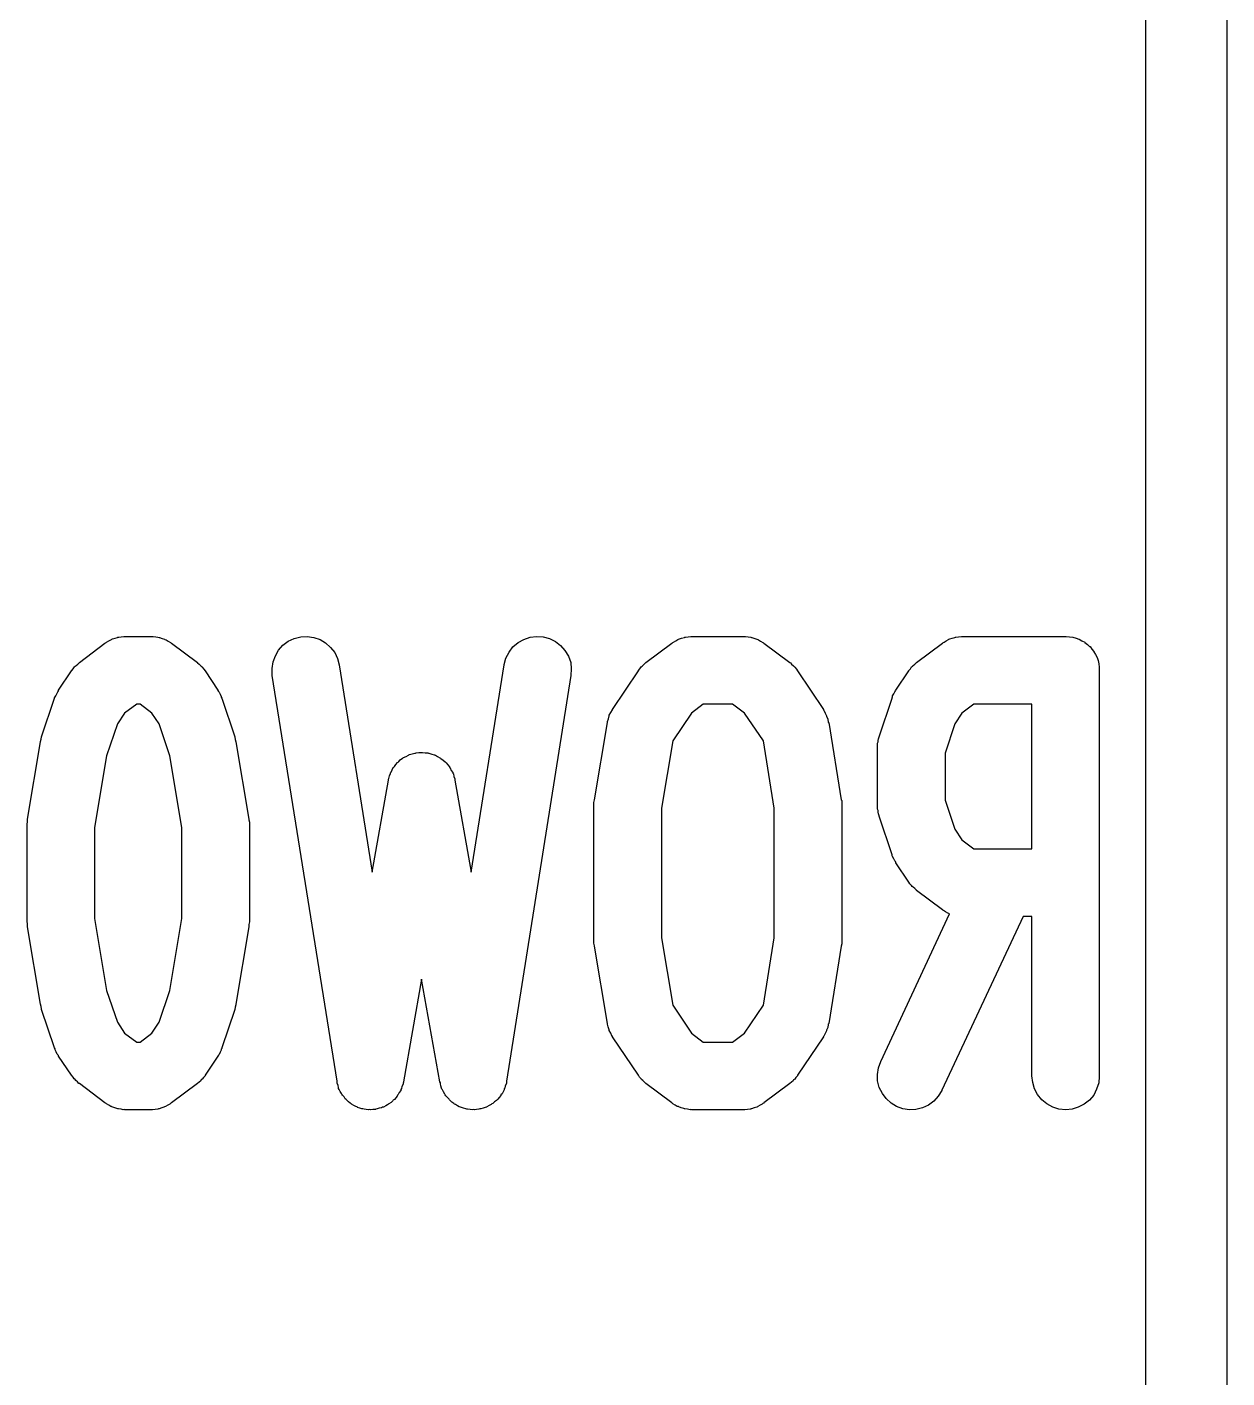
# Model space of a CAD drawing. Extents: x 85 to 230, y -159 to -77.
# Drawn here: x 205.582 to 207.8, y -94.608 to -92.111 of the extents above; entities that cross this region are included whole.
import ezdxf

# ---------------------------------------------------------------- set-up
doc = ezdxf.new("R2010")
doc.units = 0
doc.header["$MEASUREMENT"] = 0
doc.layers.add('BLACK', color=7, linetype='CONTINUOUS')

msp = doc.modelspace()

# ---------------------------------------------------------------- linework, layer by layer
at = {"layer": 'BLACK', "linetype": 'CONTINUOUS'}
for p, q in [((207.65, -107.677), (207.65, -77.2042)), ((207.8, -77.2755), (207.8, -107.606)), ((205.679, -93.2855), (205.726, -93.2498)), ((205.726, -93.2498), (205.727, -93.2493)), ((205.727, -93.2493), (205.728, -93.2486)), ((205.728, -93.2486), (205.729, -93.2477)), ((205.729, -93.2477), (205.733, -93.2455)), ((205.733, -93.2455), (205.738, -93.2431)), ((205.738, -93.2431), (205.739, -93.2426)), ((205.739, -93.2426), (205.74, -93.242)), ((205.74, -93.242), (205.745, -93.2406)), ((205.745, -93.2406), (205.749, -93.2391)), ((205.749, -93.2391), (205.75, -93.2389)), ((205.75, -93.2389), (205.752, -93.2385)), ((205.752, -93.2385), (205.756, -93.238)), ((205.756, -93.238), (205.761, -93.2374)), ((205.761, -93.2374), (205.763, -93.2374)), ((205.763, -93.2374), (205.764, -93.2373)), ((205.764, -93.2373), (205.811, -93.2373)), ((205.811, -93.2373), (205.812, -93.2373)), ((205.812, -93.2373), (205.814, -93.2375)), ((205.814, -93.2375), (205.815, -93.2374)), ((205.815, -93.2374), (205.82, -93.2381)), ((205.82, -93.2381), (205.824, -93.2387)), ((205.824, -93.2387), (205.826, -93.2391)), ((205.826, -93.2391), (205.827, -93.2393)), ((205.827, -93.2393), (205.832, -93.2409)), ((205.832, -93.2409), (205.836, -93.2423)), ((205.836, -93.2423), (205.837, -93.243)), ((205.837, -93.243), (205.839, -93.2435)), ((205.839, -93.2435), (205.843, -93.2459)), ((205.843, -93.2459), (205.847, -93.2482)), ((205.847, -93.2482), (205.848, -93.2491)), ((205.848, -93.2491), (205.849, -93.2498)), ((205.849, -93.2498), (205.897, -93.2855)), ((206.047, -93.2625), (206.055, -93.2535)), ((206.055, -93.2535), (206.065, -93.2462)), ((206.065, -93.2462), (206.076, -93.241)), ((206.076, -93.241), (206.088, -93.238)), ((206.088, -93.238), (206.1, -93.2374)), ((206.1, -93.2374), (206.112, -93.2391)), ((206.112, -93.2391), (206.124, -93.2431)), ((206.124, -93.2431), (206.134, -93.2493)), ((206.134, -93.2493), (206.143, -93.2575)), ((206.143, -93.2575), (206.151, -93.2672)), ((206.473, -93.2665), (206.48, -93.2568)), ((206.48, -93.2568), (206.49, -93.2488)), ((206.49, -93.2488), (206.5, -93.2428)), ((206.5, -93.2428), (206.512, -93.2389)), ((206.512, -93.2389), (206.524, -93.2373)), ((206.524, -93.2373), (206.536, -93.2381)), ((206.536, -93.2381), (206.548, -93.2413)), ((206.548, -93.2413), (206.559, -93.2467)), ((206.559, -93.2467), (206.568, -93.2541)), ((206.568, -93.2541), (206.576, -93.2633)), ((206.726, -93.2855), (206.774, -93.2498)), ((206.774, -93.2498), (206.775, -93.2493)), ((206.775, -93.2493), (206.776, -93.2486)), ((206.776, -93.2486), (206.777, -93.2477)), ((206.777, -93.2477), (206.781, -93.2455)), ((206.781, -93.2455), (206.785, -93.2431)), ((206.785, -93.2431), (206.786, -93.2426)), ((206.786, -93.2426), (206.788, -93.242)), ((206.788, -93.242), (206.792, -93.2406)), ((206.792, -93.2406), (206.797, -93.2391)), ((206.797, -93.2391), (206.798, -93.2389)), ((206.798, -93.2389), (206.799, -93.2385)), ((206.799, -93.2385), (206.804, -93.238)), ((206.804, -93.238), (206.809, -93.2374)), ((206.809, -93.2374), (206.81, -93.2374)), ((206.81, -93.2374), (206.811, -93.2373)), ((206.811, -93.2373), (206.907, -93.2373)), ((206.907, -93.2373), (206.908, -93.2373)), ((206.908, -93.2373), (206.909, -93.2375)), ((206.909, -93.2375), (206.91, -93.2374)), ((206.91, -93.2374), (206.915, -93.2381)), ((206.915, -93.2381), (206.92, -93.2387)), ((206.92, -93.2387), (206.921, -93.2391)), ((206.921, -93.2391), (206.922, -93.2393)), ((206.922, -93.2393), (206.927, -93.2409)), ((206.927, -93.2409), (206.931, -93.2423)), ((206.931, -93.2423), (206.933, -93.243)), ((206.933, -93.243), (206.934, -93.2435)), ((206.934, -93.2435), (206.938, -93.2459)), ((206.938, -93.2459), (206.942, -93.2482)), ((206.942, -93.2482), (206.943, -93.2491)), ((206.943, -93.2491), (206.944, -93.2498)), ((206.944, -93.2498), (206.992, -93.2855)), ((207.226, -93.2855), (207.274, -93.2498)), ((207.274, -93.2498), (207.275, -93.2493)), ((207.275, -93.2493), (207.276, -93.2486)), ((207.276, -93.2486), (207.277, -93.2477)), ((207.277, -93.2477), (207.281, -93.2455)), ((207.281, -93.2455), (207.285, -93.2431)), ((207.285, -93.2431), (207.286, -93.2426)), ((207.286, -93.2426), (207.288, -93.242)), ((207.288, -93.242), (207.292, -93.2406)), ((207.292, -93.2406), (207.297, -93.2391)), ((207.297, -93.2391), (207.298, -93.2389)), ((207.298, -93.2389), (207.299, -93.2385)), ((207.299, -93.2385), (207.304, -93.238)), ((207.304, -93.238), (207.309, -93.2374)), ((207.309, -93.2374), (207.31, -93.2374)), ((207.31, -93.2374), (207.311, -93.2373)), ((207.311, -93.2373), (207.502, -93.2373)), ((207.502, -93.2373), (207.502, -93.2373)), ((207.502, -93.2373), (207.502, -93.2373)), ((207.502, -93.2373), (207.503, -93.2373)), ((207.502, -93.2373), (207.502, -93.2373)), ((207.503, -93.2373), (207.509, -93.238)), ((207.509, -93.238), (207.515, -93.2386)), ((207.515, -93.2386), (207.515, -93.2386)), ((207.515, -93.2386), (207.515, -93.2387)), ((207.515, -93.2387), (207.521, -93.2404)), ((207.521, -93.2404), (207.526, -93.2422)), ((207.526, -93.2422), (207.526, -93.2423)), ((207.526, -93.2423), (207.527, -93.2423)), ((207.527, -93.2423), (207.532, -93.2452)), ((207.532, -93.2452), (207.537, -93.248)), ((207.537, -93.248), (207.537, -93.2481)), ((207.537, -93.2481), (207.537, -93.2482)), ((207.537, -93.2482), (207.542, -93.252)), ((207.542, -93.252), (207.546, -93.2558)), ((207.546, -93.2558), (207.546, -93.2559)), ((207.546, -93.2559), (207.547, -93.2561)), ((207.547, -93.2561), (207.55, -93.2607)), ((206.035, -93.2965), (206.037, -93.2845)), ((206.037, -93.2845), (206.041, -93.273)), ((206.041, -93.273), (206.047, -93.2625)), ((206.151, -93.2672), (206.156, -93.2782)), ((206.156, -93.2782), (206.159, -93.29)), ((206.464, -93.2891), (206.467, -93.2774)), ((206.467, -93.2774), (206.473, -93.2665)), ((206.576, -93.2633), (206.583, -93.2738)), ((206.583, -93.2738), (206.587, -93.2853)), ((207.55, -93.2607), (207.554, -93.2652)), ((207.554, -93.2652), (207.554, -93.2654)), ((207.554, -93.2654), (207.554, -93.2656)), ((207.554, -93.2656), (207.557, -93.2708)), ((207.557, -93.2708), (207.56, -93.276)), ((207.56, -93.276), (207.56, -93.2762)), ((207.56, -93.2762), (207.56, -93.2764)), ((207.56, -93.2764), (207.562, -93.282)), ((207.562, -93.282), (207.563, -93.2877)), ((205.64, -93.3366), (205.664, -93.3008)), ((205.664, -93.3008), (205.665, -93.3001)), ((205.665, -93.3001), (205.667, -93.297)), ((205.667, -93.297), (205.67, -93.2937)), ((205.67, -93.2937), (205.671, -93.2924)), ((205.671, -93.2924), (205.673, -93.2908)), ((205.673, -93.2908), (205.676, -93.2883)), ((205.676, -93.2883), (205.679, -93.2855)), ((205.897, -93.2855), (205.897, -93.286)), ((205.897, -93.286), (205.9, -93.2888)), ((205.9, -93.2888), (205.903, -93.2914)), ((205.903, -93.2914), (205.905, -93.293)), ((205.905, -93.293), (205.906, -93.2944)), ((205.906, -93.2944), (205.909, -93.2977)), ((205.909, -93.2977), (205.911, -93.3008)), ((205.911, -93.3008), (205.935, -93.3366)), ((206.035, -93.3087), (206.035, -93.2965)), ((206.035, -93.3096), (206.035, -93.3087)), ((206.155, -94.0596), (206.035, -93.3096)), ((206.159, -93.29), (206.22, -93.6731)), ((206.403, -93.6731), (206.464, -93.29)), ((206.464, -93.29), (206.464, -93.2891)), ((206.587, -93.3096), (206.468, -94.0596)), ((206.587, -93.2853), (206.588, -93.2974)), ((206.588, -93.2974), (206.587, -93.3096)), ((206.664, -93.3723), (206.712, -93.3008)), ((206.712, -93.3001), (206.715, -93.297)), ((206.712, -93.3008), (206.712, -93.3001)), ((206.715, -93.297), (206.717, -93.2937)), ((206.717, -93.2937), (206.719, -93.2924)), ((206.719, -93.2924), (206.72, -93.2908)), ((206.72, -93.2908), (206.723, -93.2883)), ((206.723, -93.2883), (206.726, -93.2855)), ((206.992, -93.2855), (206.993, -93.286)), ((206.993, -93.286), (206.995, -93.2888)), ((206.995, -93.2888), (206.999, -93.2914)), ((206.999, -93.2914), (207, -93.293)), ((207, -93.293), (207.001, -93.2944)), ((207.001, -93.2944), (207.004, -93.2977)), ((207.004, -93.2977), (207.006, -93.3008)), ((207.006, -93.3008), (207.054, -93.3723)), ((207.188, -93.3366), (207.212, -93.3008)), ((207.212, -93.3001), (207.215, -93.297)), ((207.212, -93.3008), (207.212, -93.3001)), ((207.215, -93.297), (207.217, -93.2937)), ((207.217, -93.2937), (207.219, -93.2924)), ((207.219, -93.2924), (207.22, -93.2908)), ((207.22, -93.2908), (207.223, -93.2883)), ((207.223, -93.2883), (207.226, -93.2855)), ((207.563, -93.2877), (207.563, -93.2879)), ((207.563, -93.2879), (207.563, -93.2881)), ((207.563, -93.2881), (207.564, -93.2939)), ((207.564, -93.2939), (207.564, -93.2998)), ((207.564, -93.2998), (207.564, -94.0498)), ((205.609, -93.4229), (205.633, -93.3515)), ((205.633, -93.3506), (205.634, -93.349)), ((205.633, -93.3515), (205.633, -93.3506)), ((205.634, -93.349), (205.635, -93.3473)), ((205.635, -93.3473), (205.637, -93.3435)), ((205.637, -93.3435), (205.639, -93.3396)), ((205.639, -93.3396), (205.64, -93.3381)), ((205.64, -93.3381), (205.64, -93.3366)), ((205.935, -93.3366), (205.935, -93.3373)), ((205.935, -93.3373), (205.936, -93.3389)), ((205.936, -93.3389), (205.937, -93.3403)), ((205.937, -93.3403), (205.939, -93.3443)), ((205.939, -93.3443), (205.941, -93.3481)), ((205.941, -93.3481), (205.941, -93.3498)), ((205.941, -93.3498), (205.942, -93.3515)), ((205.942, -93.3515), (205.966, -93.4229)), ((207.157, -93.4229), (207.181, -93.3515)), ((207.181, -93.3506), (207.182, -93.349)), ((207.181, -93.3515), (207.181, -93.3506)), ((207.182, -93.3473), (207.184, -93.3435)), ((207.182, -93.349), (207.182, -93.3473)), ((207.184, -93.3435), (207.186, -93.3396)), ((207.186, -93.3396), (207.187, -93.3381)), ((207.187, -93.3381), (207.188, -93.3366)), ((205.762, -93.3791), (205.749, -93.3989)), ((205.785, -93.3623), (205.762, -93.3791)), ((205.791, -93.3623), (205.785, -93.3623)), ((205.813, -93.3791), (205.791, -93.3623)), ((205.826, -93.3989), (205.813, -93.3791)), ((206.657, -93.3894), (206.658, -93.3841)), ((206.658, -93.383), (206.661, -93.3781)), ((206.658, -93.3836), (206.658, -93.383)), ((206.658, -93.3841), (206.658, -93.3836)), ((206.661, -93.3781), (206.664, -93.3732)), ((206.664, -93.3728), (206.664, -93.3723)), ((206.664, -93.3732), (206.664, -93.3728)), ((206.81, -93.3791), (206.776, -93.4304)), ((206.832, -93.3623), (206.81, -93.3791)), ((206.886, -93.3623), (206.832, -93.3623)), ((206.908, -93.3791), (206.886, -93.3623)), ((206.943, -93.4304), (206.908, -93.3791)), ((207.054, -93.3723), (207.054, -93.373)), ((207.054, -93.373), (207.055, -93.3735)), ((207.055, -93.3735), (207.055, -93.3739)), ((207.055, -93.3739), (207.057, -93.3789)), ((207.057, -93.3789), (207.06, -93.3838)), ((207.06, -93.3838), (207.06, -93.3844)), ((207.06, -93.3844), (207.06, -93.3849)), ((207.31, -93.3791), (207.297, -93.3989)), ((207.332, -93.3623), (207.31, -93.3791)), ((207.439, -93.3623), (207.332, -93.3623)), ((207.439, -93.6302), (207.439, -93.3623)), ((205.749, -93.3989), (205.729, -93.4578)), ((205.846, -93.4578), (205.826, -93.3989)), ((206.631, -93.5395), (206.655, -93.3967)), ((206.655, -93.3947), (206.657, -93.3894)), ((206.655, -93.3953), (206.655, -93.3947)), ((206.655, -93.3958), (206.655, -93.3953)), ((206.655, -93.3967), (206.655, -93.3958)), ((207.06, -93.3849), (207.062, -93.3903)), ((207.062, -93.3903), (207.063, -93.3956)), ((207.063, -93.3956), (207.063, -93.3961)), ((207.063, -93.3961), (207.064, -93.3967)), ((207.064, -93.3967), (207.087, -93.5395)), ((207.297, -93.3989), (207.279, -93.4528)), ((205.583, -93.5752), (205.607, -93.4324)), ((205.607, -93.4315), (205.608, -93.4272)), ((205.607, -93.4324), (205.607, -93.4315)), ((205.608, -93.4272), (205.609, -93.4229)), ((205.966, -93.4229), (205.966, -93.4237)), ((205.966, -93.4237), (205.967, -93.4281)), ((205.967, -93.4281), (205.968, -93.4324)), ((205.968, -93.4324), (205.992, -93.5752)), ((206.776, -93.4304), (206.755, -93.555)), ((206.963, -93.555), (206.943, -93.4304)), ((207.154, -93.4348), (207.155, -93.4322)), ((207.155, -93.4297), (207.156, -93.4263)), ((207.155, -93.4322), (207.155, -93.4297)), ((207.156, -93.4263), (207.157, -93.4229)), ((205.729, -93.4578), (205.707, -93.5907)), ((205.868, -93.5907), (205.846, -93.4578)), ((206.278, -93.4611), (206.283, -93.459)), ((206.283, -93.459), (206.287, -93.4566)), ((206.287, -93.4566), (206.288, -93.4562)), ((206.288, -93.4562), (206.289, -93.4557)), ((206.289, -93.4557), (206.294, -93.4544)), ((206.294, -93.4544), (206.299, -93.4529)), ((206.299, -93.4529), (206.3, -93.4528)), ((206.3, -93.4528), (206.301, -93.4525)), ((206.301, -93.4525), (206.306, -93.4521)), ((206.306, -93.4521), (206.311, -93.4516)), ((206.311, -93.4516), (206.312, -93.4517)), ((206.312, -93.4517), (206.313, -93.4516)), ((206.313, -93.4516), (206.318, -93.4522)), ((206.318, -93.4522), (206.323, -93.4526)), ((206.323, -93.4526), (206.324, -93.453)), ((206.324, -93.453), (206.325, -93.4531)), ((206.325, -93.4531), (206.33, -93.4547)), ((206.33, -93.4547), (206.335, -93.456)), ((206.335, -93.456), (206.336, -93.4566)), ((206.336, -93.4566), (206.337, -93.4569)), ((206.337, -93.4569), (206.341, -93.4594)), ((206.341, -93.4594), (206.345, -93.4616)), ((207.154, -93.4383), (207.154, -93.4348)), ((207.154, -93.4418), (207.154, -93.4383)), ((207.154, -93.4427), (207.154, -93.4418)), ((207.154, -93.5498), (207.154, -93.4427)), ((207.279, -93.4528), (207.279, -93.5397)), ((206.255, -93.4883), (206.257, -93.4841)), ((206.257, -93.4841), (206.259, -93.4798)), ((206.259, -93.4798), (206.26, -93.4788)), ((206.26, -93.4788), (206.261, -93.4778)), ((206.261, -93.4778), (206.264, -93.4741)), ((206.264, -93.4741), (206.267, -93.4703)), ((206.267, -93.4703), (206.268, -93.4695)), ((206.268, -93.4695), (206.269, -93.4686)), ((206.269, -93.4686), (206.272, -93.4656)), ((206.272, -93.4656), (206.276, -93.4625)), ((206.276, -93.4625), (206.277, -93.4619)), ((206.277, -93.4619), (206.278, -93.4611)), ((206.345, -93.4616), (206.346, -93.4624)), ((206.346, -93.4624), (206.347, -93.463)), ((206.347, -93.463), (206.351, -93.4661)), ((206.351, -93.4661), (206.355, -93.4692)), ((206.355, -93.4692), (206.356, -93.4701)), ((206.356, -93.4701), (206.357, -93.4709)), ((206.357, -93.4709), (206.36, -93.4747)), ((206.36, -93.4747), (206.363, -93.4785)), ((206.363, -93.4785), (206.363, -93.4796)), ((206.363, -93.4796), (206.364, -93.4805)), ((206.364, -93.4805), (206.366, -93.4849)), ((206.22, -93.6731), (206.25, -93.5031)), ((206.25, -93.5011), (206.251, -93.4999)), ((206.25, -93.5023), (206.25, -93.5011)), ((206.25, -93.5031), (206.25, -93.5023)), ((206.251, -93.4999), (206.252, -93.4953)), ((206.252, -93.4953), (206.254, -93.4906)), ((206.254, -93.4895), (206.255, -93.4883)), ((206.254, -93.4906), (206.254, -93.4895)), ((206.366, -93.4849), (206.369, -93.4891)), ((206.369, -93.4891), (206.369, -93.4903)), ((206.369, -93.4903), (206.37, -93.4914)), ((206.37, -93.4914), (206.371, -93.4961)), ((206.371, -93.4961), (206.373, -93.5007)), ((206.373, -93.5007), (206.373, -93.502)), ((206.373, -93.502), (206.373, -93.5031)), ((206.373, -93.5031), (206.403, -93.6731)), ((206.63, -93.5442), (206.631, -93.5395)), ((206.63, -93.5489), (206.63, -93.5442)), ((206.63, -93.5498), (206.63, -93.5489)), ((206.63, -93.7998), (206.63, -93.5498)), ((206.755, -93.555), (206.755, -93.7946)), ((206.963, -93.7946), (206.963, -93.555)), ((207.087, -93.5395), (207.088, -93.5404)), ((207.088, -93.5404), (207.088, -93.5451)), ((207.088, -93.5451), (207.088, -93.5498)), ((207.088, -93.5498), (207.088, -93.7998)), ((207.154, -93.5533), (207.154, -93.5498)), ((207.154, -93.5568), (207.154, -93.5533)), ((207.155, -93.5593), (207.154, -93.5568)), ((207.155, -93.5619), (207.155, -93.5593)), ((207.279, -93.5397), (207.297, -93.5935)), ((205.582, -93.5846), (205.583, -93.58)), ((205.582, -93.5855), (205.582, -93.5846)), ((205.583, -93.58), (205.583, -93.5752)), ((205.992, -93.5752), (205.992, -93.5761)), ((205.992, -93.5761), (205.993, -93.5808)), ((205.993, -93.5808), (205.993, -93.5855)), ((207.156, -93.5653), (207.155, -93.5619)), ((207.157, -93.5687), (207.156, -93.5653)), ((207.157, -93.5696), (207.157, -93.5687)), ((207.181, -93.641), (207.157, -93.5696)), ((205.582, -93.7641), (205.582, -93.5855)), ((205.707, -93.5907), (205.707, -93.7589)), ((205.868, -93.7589), (205.868, -93.5907)), ((205.993, -93.5855), (205.993, -93.7641)), ((207.297, -93.5935), (207.31, -93.6134)), ((207.31, -93.6134), (207.332, -93.6302)), ((207.332, -93.6302), (207.439, -93.6302)), ((207.181, -93.6426), (207.181, -93.641)), ((207.182, -93.6443), (207.181, -93.6426)), ((207.184, -93.6482), (207.182, -93.6443)), ((207.186, -93.6521), (207.184, -93.6482)), ((207.187, -93.6536), (207.186, -93.6521)), ((207.188, -93.6552), (207.187, -93.6536)), ((207.188, -93.6559), (207.188, -93.6552)), ((207.212, -93.6916), (207.188, -93.6559)), ((207.214, -93.6948), (207.212, -93.6916)), ((207.217, -93.698), (207.214, -93.6948)), ((207.218, -93.6995), (207.217, -93.698)), ((207.22, -93.701), (207.218, -93.6995)), ((207.223, -93.7036), (207.22, -93.701)), ((207.226, -93.7064), (207.223, -93.7036)), ((207.226, -93.7069), (207.226, -93.7064)), ((207.274, -93.7427), (207.226, -93.7069)), ((205.707, -93.7589), (205.729, -93.8918)), ((205.846, -93.8918), (205.868, -93.7589)), ((207.16, -94.0234), (207.287, -93.7502)), ((207.423, -93.7552), (207.273, -94.0762)), ((207.275, -93.7434), (207.274, -93.7427)), ((207.276, -93.7442), (207.275, -93.7434)), ((207.28, -93.7465), (207.276, -93.7442)), ((207.284, -93.749), (207.28, -93.7465)), ((207.286, -93.7494), (207.284, -93.749)), ((207.287, -93.7501), (207.286, -93.7494)), ((207.287, -93.7502), (207.287, -93.7501)), ((207.439, -93.7552), (207.423, -93.7552)), ((207.439, -94.0498), (207.439, -93.7552)), ((205.583, -93.7688), (205.582, -93.7641)), ((205.583, -93.7735), (205.583, -93.7688)), ((205.583, -93.7744), (205.583, -93.7735)), ((205.607, -93.9172), (205.583, -93.7744)), ((205.992, -93.7744), (205.968, -93.9172)), ((205.993, -93.765), (205.992, -93.7696)), ((205.992, -93.7696), (205.992, -93.7744)), ((205.993, -93.7641), (205.993, -93.765)), ((206.63, -93.8045), (206.63, -93.7998)), ((206.631, -93.8092), (206.63, -93.8045)), ((206.631, -93.8101), (206.631, -93.8092)), ((206.755, -93.7946), (206.776, -93.9191)), ((206.943, -93.9191), (206.963, -93.7946)), ((207.088, -93.8053), (207.087, -93.8101)), ((207.088, -93.7998), (207.088, -93.8007)), ((207.088, -93.8007), (207.088, -93.8053)), ((206.655, -93.9529), (206.631, -93.8101)), ((207.087, -93.8101), (207.064, -93.9529)), ((206.311, -93.8712), (206.278, -94.0607)), ((206.345, -94.0607), (206.311, -93.8712)), ((205.729, -93.8918), (205.749, -93.9507)), ((205.826, -93.9507), (205.846, -93.8918)), ((205.608, -93.9215), (205.607, -93.9172)), ((205.609, -93.9259), (205.608, -93.9215)), ((205.609, -93.9267), (205.609, -93.9259)), ((205.633, -93.9981), (205.609, -93.9267)), ((205.966, -93.9267), (205.942, -93.9981)), ((205.967, -93.9224), (205.966, -93.9267)), ((205.968, -93.9181), (205.967, -93.9224)), ((205.968, -93.9172), (205.968, -93.9181)), ((206.776, -93.9191), (206.81, -93.9705)), ((206.908, -93.9705), (206.943, -93.9191)), ((205.749, -93.9507), (205.762, -93.9705)), ((205.813, -93.9705), (205.826, -93.9507)), ((206.655, -93.9535), (206.655, -93.9529)), ((206.655, -93.954), (206.655, -93.9535)), ((206.656, -93.9593), (206.655, -93.954)), ((207.063, -93.9549), (207.062, -93.9602)), ((207.064, -93.9529), (207.063, -93.9538)), ((207.063, -93.9538), (207.063, -93.9543)), ((207.063, -93.9543), (207.063, -93.9549)), ((205.762, -93.9705), (205.785, -93.9873)), ((205.791, -93.9873), (205.813, -93.9705)), ((206.658, -93.9647), (206.656, -93.9593)), ((206.658, -93.9652), (206.658, -93.9647)), ((206.658, -93.9658), (206.658, -93.9652)), ((206.661, -93.9707), (206.658, -93.9658)), ((206.663, -93.9756), (206.661, -93.9707)), ((206.663, -93.9761), (206.663, -93.9756)), ((206.664, -93.9766), (206.663, -93.9761)), ((206.664, -93.9773), (206.664, -93.9766)), ((206.712, -94.0487), (206.664, -93.9773)), ((206.81, -93.9705), (206.832, -93.9873)), ((206.886, -93.9873), (206.908, -93.9705)), ((207.054, -93.9773), (207.006, -94.0487)), ((207.055, -93.9764), (207.054, -93.9768)), ((207.054, -93.9768), (207.054, -93.9773)), ((207.057, -93.9714), (207.055, -93.9764)), ((207.06, -93.9666), (207.057, -93.9714)), ((207.062, -93.9602), (207.06, -93.9655)), ((207.06, -93.9655), (207.06, -93.966)), ((207.06, -93.966), (207.06, -93.9666)), ((205.634, -93.9998), (205.633, -93.9981)), ((205.634, -94.0015), (205.634, -93.9998)), ((205.636, -94.0053), (205.634, -94.0015)), ((205.638, -94.0093), (205.636, -94.0053)), ((205.785, -93.9873), (205.791, -93.9873)), ((205.939, -94.0061), (205.937, -94.01)), ((205.941, -94.0023), (205.939, -94.0061)), ((205.942, -93.999), (205.941, -94.0006)), ((205.941, -94.0006), (205.941, -94.0023)), ((205.942, -93.9981), (205.942, -93.999)), ((206.832, -93.9873), (206.886, -93.9873)), ((205.639, -94.0107), (205.638, -94.0093)), ((205.64, -94.0123), (205.639, -94.0107)), ((205.64, -94.013), (205.64, -94.0123)), ((205.664, -94.0487), (205.64, -94.013)), ((205.935, -94.013), (205.911, -94.0487)), ((205.936, -94.0115), (205.935, -94.013)), ((205.937, -94.01), (205.936, -94.0115)), ((207.156, -94.0349), (207.16, -94.0234)), ((205.667, -94.0519), (205.664, -94.0487)), ((205.669, -94.0552), (205.667, -94.0519)), ((205.671, -94.0566), (205.669, -94.0552)), ((205.672, -94.0582), (205.671, -94.0566)), ((205.675, -94.0608), (205.672, -94.0582)), ((205.903, -94.0588), (205.9, -94.0613)), ((205.904, -94.0572), (205.903, -94.0588)), ((205.906, -94.0558), (205.904, -94.0572)), ((205.908, -94.0526), (205.906, -94.0558)), ((205.911, -94.0495), (205.908, -94.0526)), ((205.911, -94.0487), (205.911, -94.0495)), ((206.714, -94.0519), (206.712, -94.0487)), ((206.717, -94.0552), (206.714, -94.0519)), ((206.718, -94.0566), (206.717, -94.0552)), ((206.72, -94.0582), (206.718, -94.0566)), ((206.723, -94.0608), (206.72, -94.0582)), ((206.998, -94.0588), (206.995, -94.0613)), ((206.999, -94.0572), (206.998, -94.0588)), ((207.001, -94.0558), (206.999, -94.0572)), ((207.003, -94.0526), (207.001, -94.0558)), ((207.006, -94.0495), (207.003, -94.0526)), ((207.006, -94.0487), (207.006, -94.0495)), ((207.154, -94.0469), (207.156, -94.0349)), ((207.154, -94.0591), (207.154, -94.0469)), ((207.157, -94.0709), (207.154, -94.0591)), ((207.441, -94.0619), (207.439, -94.0498)), ((207.564, -94.0507), (207.563, -94.0628)), ((207.564, -94.0498), (207.564, -94.0507)), ((205.678, -94.0636), (205.675, -94.0608)), ((205.679, -94.0641), (205.678, -94.0636)), ((205.726, -94.0998), (205.679, -94.0641)), ((205.897, -94.0641), (205.849, -94.0998)), ((205.9, -94.0613), (205.897, -94.0641)), ((206.155, -94.0613), (206.155, -94.0596)), ((206.155, -94.0631), (206.155, -94.0613)), ((206.157, -94.0672), (206.155, -94.0631)), ((206.158, -94.0714), (206.157, -94.0672)), ((206.158, -94.073), (206.158, -94.0714)), ((206.159, -94.0747), (206.158, -94.073)), ((206.161, -94.0785), (206.159, -94.0747)), ((206.163, -94.0824), (206.161, -94.0785)), ((206.164, -94.0838), (206.163, -94.0824)), ((206.165, -94.0854), (206.164, -94.0838)), ((206.268, -94.0841), (206.267, -94.0855)), ((206.27, -94.0803), (206.268, -94.0841)), ((206.273, -94.0766), (206.27, -94.0803)), ((206.274, -94.0733), (206.273, -94.0749)), ((206.273, -94.0749), (206.273, -94.0766)), ((206.275, -94.0692), (206.274, -94.0733)), ((206.277, -94.0651), (206.275, -94.0692)), ((206.278, -94.0616), (206.277, -94.0633)), ((206.277, -94.0633), (206.277, -94.0651)), ((206.278, -94.0607), (206.278, -94.0616)), ((206.346, -94.0625), (206.345, -94.0607)), ((206.346, -94.0643), (206.346, -94.0625)), ((206.347, -94.0683), (206.346, -94.0643)), ((206.348, -94.0725), (206.347, -94.0683)), ((206.349, -94.0741), (206.348, -94.0725)), ((206.35, -94.0758), (206.349, -94.0741)), ((206.352, -94.0795), (206.35, -94.0758)), ((206.354, -94.0834), (206.352, -94.0795)), ((206.355, -94.0848), (206.354, -94.0834)), ((206.46, -94.0831), (206.458, -94.0845)), ((206.462, -94.0793), (206.46, -94.0831)), ((206.464, -94.0755), (206.462, -94.0793)), ((206.465, -94.0722), (206.464, -94.0738)), ((206.464, -94.0738), (206.464, -94.0755)), ((206.466, -94.0681), (206.465, -94.0722)), ((206.468, -94.064), (206.466, -94.0681)), ((206.468, -94.0596), (206.468, -94.0605)), ((206.468, -94.0605), (206.468, -94.0622)), ((206.468, -94.0622), (206.468, -94.064)), ((206.726, -94.0636), (206.723, -94.0608)), ((206.726, -94.0641), (206.726, -94.0636)), ((206.774, -94.0998), (206.726, -94.0641)), ((206.992, -94.0641), (206.944, -94.0998)), ((206.995, -94.0613), (206.992, -94.0641)), ((207.163, -94.082), (207.157, -94.0709)), ((207.17, -94.0918), (207.163, -94.082)), ((207.273, -94.077), (207.266, -94.0874)), ((207.273, -94.0762), (207.273, -94.077)), ((207.444, -94.0736), (207.441, -94.0619)), ((207.45, -94.0844), (207.444, -94.0736)), ((207.559, -94.0744), (207.554, -94.0851)), ((207.563, -94.0628), (207.559, -94.0744)), ((205.728, -94.1005), (205.726, -94.0998)), ((205.729, -94.1014), (205.728, -94.1005)), ((205.733, -94.1037), (205.729, -94.1014)), ((205.737, -94.1061), (205.733, -94.1037)), ((205.738, -94.1066), (205.737, -94.1061)), ((205.739, -94.1072), (205.738, -94.1066)), ((205.744, -94.1087), (205.739, -94.1072)), ((205.748, -94.1103), (205.744, -94.1087)), ((205.831, -94.109), (205.826, -94.1105)), ((205.835, -94.1076), (205.831, -94.109)), ((205.836, -94.1069), (205.835, -94.1076)), ((205.838, -94.1065), (205.836, -94.1069)), ((205.842, -94.1041), (205.838, -94.1065)), ((205.846, -94.1019), (205.842, -94.1041)), ((205.847, -94.101), (205.846, -94.1019)), ((205.848, -94.1003), (205.847, -94.101)), ((205.849, -94.0998), (205.848, -94.1003)), ((206.168, -94.0887), (206.165, -94.0854)), ((206.17, -94.0921), (206.168, -94.0887)), ((206.172, -94.0933), (206.17, -94.0921)), ((206.173, -94.0947), (206.172, -94.0933)), ((206.176, -94.0974), (206.173, -94.0947)), ((206.179, -94.1002), (206.176, -94.0974)), ((206.181, -94.1012), (206.179, -94.1002)), ((206.182, -94.1023), (206.181, -94.1012)), ((206.186, -94.1042), (206.182, -94.1023)), ((206.19, -94.1064), (206.186, -94.1042)), ((206.192, -94.1071), (206.19, -94.1064)), ((206.193, -94.1079), (206.192, -94.1071)), ((206.197, -94.1091), (206.193, -94.1079)), ((206.201, -94.1105), (206.197, -94.1091)), ((206.237, -94.1086), (206.233, -94.1097)), ((206.239, -94.1078), (206.237, -94.1086)), ((206.241, -94.1073), (206.239, -94.1078)), ((206.245, -94.1052), (206.241, -94.1073)), ((206.248, -94.1034), (206.245, -94.1052)), ((206.25, -94.1023), (206.248, -94.1034)), ((206.251, -94.1014), (206.25, -94.1023)), ((206.255, -94.0987), (206.251, -94.1014)), ((206.258, -94.0961), (206.255, -94.0987)), ((206.259, -94.0947), (206.258, -94.0961)), ((206.261, -94.0936), (206.259, -94.0947)), ((206.264, -94.0902), (206.261, -94.0936)), ((206.266, -94.087), (206.264, -94.0902)), ((206.267, -94.0855), (206.266, -94.087)), ((206.356, -94.0863), (206.355, -94.0848)), ((206.359, -94.0896), (206.356, -94.0863)), ((206.362, -94.093), (206.359, -94.0896)), ((206.363, -94.0941), (206.362, -94.093)), ((206.364, -94.0955), (206.363, -94.0941)), ((206.367, -94.0981), (206.364, -94.0955)), ((206.371, -94.1009), (206.367, -94.0981)), ((206.372, -94.1018), (206.371, -94.1009)), ((206.374, -94.1029), (206.372, -94.1018)), ((206.378, -94.1048), (206.374, -94.1029)), ((206.381, -94.1069), (206.378, -94.1048)), ((206.383, -94.1075), (206.381, -94.1069)), ((206.385, -94.1083), (206.383, -94.1075)), ((206.389, -94.1094), (206.385, -94.1083)), ((206.429, -94.1082), (206.425, -94.1093)), ((206.431, -94.1074), (206.429, -94.1082)), ((206.432, -94.1068), (206.431, -94.1074)), ((206.436, -94.1047), (206.432, -94.1068)), ((206.44, -94.1028), (206.436, -94.1047)), ((206.441, -94.1016), (206.44, -94.1028)), ((206.443, -94.1008), (206.441, -94.1016)), ((206.446, -94.0979), (206.443, -94.1008)), ((206.45, -94.0953), (206.446, -94.0979)), ((206.451, -94.0939), (206.45, -94.0953)), ((206.452, -94.0928), (206.451, -94.0939)), ((206.455, -94.0894), (206.452, -94.0928)), ((206.458, -94.0861), (206.455, -94.0894)), ((206.458, -94.0845), (206.458, -94.0861)), ((206.775, -94.1005), (206.774, -94.0998)), ((206.776, -94.1014), (206.775, -94.1005)), ((206.78, -94.1037), (206.776, -94.1014)), ((206.784, -94.1061), (206.78, -94.1037)), ((206.786, -94.1066), (206.784, -94.1061)), ((206.787, -94.1072), (206.786, -94.1066)), ((206.791, -94.1087), (206.787, -94.1072)), ((206.796, -94.1103), (206.791, -94.1087)), ((206.926, -94.109), (206.921, -94.1105)), ((206.931, -94.1076), (206.926, -94.109)), ((206.932, -94.1069), (206.931, -94.1076)), ((206.933, -94.1065), (206.932, -94.1069)), ((206.937, -94.1041), (206.933, -94.1065)), ((206.941, -94.1019), (206.937, -94.1041)), ((206.942, -94.101), (206.941, -94.1019)), ((206.944, -94.1003), (206.942, -94.101)), ((206.944, -94.0998), (206.944, -94.1003)), ((207.179, -94.1), (207.17, -94.0918)), ((207.189, -94.1062), (207.179, -94.1)), ((207.201, -94.1104), (207.189, -94.1062)), ((207.237, -94.1088), (207.225, -94.1117)), ((207.248, -94.1036), (207.237, -94.1088)), ((207.258, -94.0964), (207.248, -94.1036)), ((207.266, -94.0874), (207.258, -94.0964)), ((207.458, -94.0938), (207.45, -94.0844)), ((207.467, -94.1016), (207.458, -94.0938)), ((207.478, -94.1074), (207.467, -94.1016)), ((207.489, -94.111), (207.478, -94.1074)), ((207.525, -94.1077), (207.514, -94.1112)), ((207.536, -94.1021), (207.525, -94.1077)), ((207.546, -94.0944), (207.536, -94.1021)), ((207.554, -94.0851), (207.546, -94.0944)), ((205.75, -94.1105), (205.748, -94.1103)), ((205.751, -94.1109), (205.75, -94.1105)), ((205.756, -94.1115), (205.751, -94.1109)), ((205.76, -94.1122), (205.756, -94.1115)), ((205.762, -94.1121), (205.76, -94.1122)), ((205.763, -94.1123), (205.762, -94.1121)), ((205.764, -94.1123), (205.763, -94.1123)), ((205.811, -94.1123), (205.764, -94.1123)), ((205.813, -94.1122), (205.811, -94.1123)), ((205.814, -94.1122), (205.813, -94.1122)), ((205.819, -94.1116), (205.814, -94.1122)), ((205.824, -94.1111), (205.819, -94.1116)), ((205.825, -94.1107), (205.824, -94.1111)), ((205.826, -94.1105), (205.825, -94.1107)), ((206.203, -94.1108), (206.201, -94.1105)), ((206.205, -94.1113), (206.203, -94.1108)), ((206.209, -94.1116), (206.205, -94.1113)), ((206.213, -94.1122), (206.209, -94.1116)), ((206.215, -94.1121), (206.213, -94.1122)), ((206.217, -94.1123), (206.215, -94.1121)), ((206.221, -94.1118), (206.217, -94.1123)), ((206.226, -94.1116), (206.221, -94.1118)), ((206.227, -94.1111), (206.226, -94.1116)), ((206.229, -94.1109), (206.227, -94.1111)), ((206.233, -94.1097), (206.229, -94.1109)), ((206.393, -94.1108), (206.389, -94.1094)), ((206.395, -94.111), (206.393, -94.1108)), ((206.396, -94.1115), (206.395, -94.111)), ((206.401, -94.1117), (206.396, -94.1115)), ((206.405, -94.1123), (206.401, -94.1117)), ((206.407, -94.1121), (206.405, -94.1123)), ((206.409, -94.1123), (206.407, -94.1121)), ((206.413, -94.1117), (206.409, -94.1123)), ((206.417, -94.1114), (206.413, -94.1117)), ((206.419, -94.1109), (206.417, -94.1114)), ((206.421, -94.1107), (206.419, -94.1109)), ((206.425, -94.1093), (206.421, -94.1107)), ((206.797, -94.1105), (206.796, -94.1103)), ((206.798, -94.1109), (206.797, -94.1105)), ((206.803, -94.1115), (206.798, -94.1109)), ((206.808, -94.1122), (206.803, -94.1115)), ((206.809, -94.1121), (206.808, -94.1122)), ((206.811, -94.1123), (206.809, -94.1121)), ((206.907, -94.1123), (206.811, -94.1123)), ((206.811, -94.1123), (206.811, -94.1123)), ((206.908, -94.1122), (206.907, -94.1123)), ((206.909, -94.1122), (206.908, -94.1122)), ((206.914, -94.1116), (206.909, -94.1122)), ((206.919, -94.1111), (206.914, -94.1116)), ((206.92, -94.1107), (206.919, -94.1111)), ((206.921, -94.1105), (206.92, -94.1107)), ((207.213, -94.1122), (207.201, -94.1104)), ((207.225, -94.1117), (207.213, -94.1122)), ((207.502, -94.1123), (207.489, -94.111)), ((207.514, -94.1112), (207.502, -94.1123))]:
    msp.add_line(p, q, dxfattribs=at)

doc.saveas('drawing.dxf')
